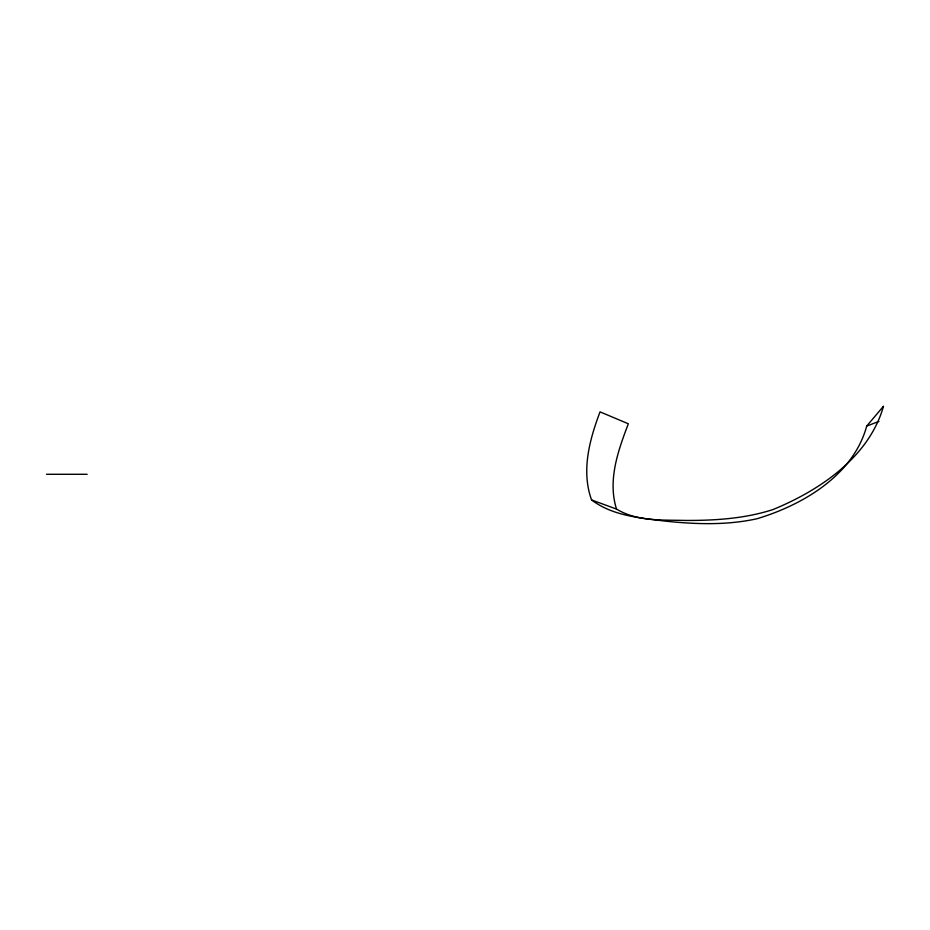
<?xml version="1.0" encoding="UTF-8"?>
<svg xmlns="http://www.w3.org/2000/svg" width="930" height="930" viewBox="0 0 930 930"><rect width="100%" height="100%" fill="white"/><g stroke="black" fill="none" stroke-linecap="round" stroke-linejoin="round"><path stroke-width="1.4" d="M866.69 426.091C853.426 475.242 802.927 504.92 757.043 518.731C726.876 525.415 695.745 524.311 665.217 521.125C639.863 517.929 612.684 515.871 591.55 499.933C581.064 470.754 589.539 439.727 600.036 411.862L628.331 423.778C618.078 450.725 607.476 480.252 616.52 509.082C637.213 521.637 662.195 519.824 685.422 520.44C714.845 520.556 744.605 518.684 772.795 509.628C819.481 490.529 869.097 457.246 883.5 406.224L866.69 426.091L878.931 421.395M46.5 474.288L87.141 474.288M591.55 499.933L616.52 509.082"/></g></svg>
